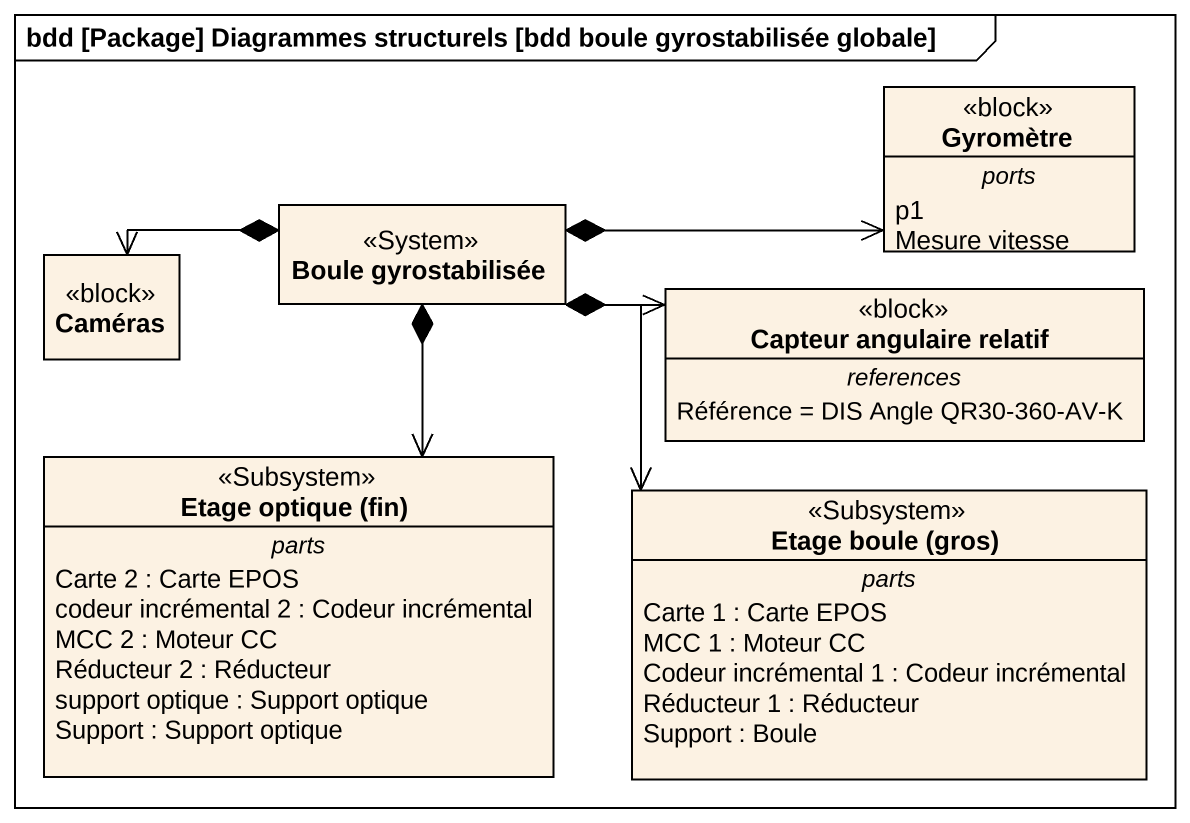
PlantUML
@startuml
mainframe bdd [Package] Diagrammes structurels [bdd boule gyrostabilisée globale]
hide circle
hide empty members
class Gyromètre <<block>> {
  -- ports --
  p1
  Mesure vitesse
}
class "Boule gyrostabilisée" as Boule_gyrostabilisée <<System>>
class Caméras <<block>>
class "Capteur angulaire relatif" as Capteur_angulaire_relatif <<block>> {
  -- references --
  Référence = DIS Angle QR30-360-AV-K
}
class "Etage optique (fin)" as Etage_optique_fin <<Subsystem>> {
  -- parts --
  Carte 2 : Carte EPOS
  codeur incrémental 2 : Codeur incrémental
  MCC 2 : Moteur CC
  Réducteur 2 : Réducteur
  support optique : Support optique
  Support : Support optique
}
class "Etage boule (gros)" as Etage_boule_gros <<Subsystem>> {
  -- parts --
  Carte 1 : Carte EPOS
  MCC 1 : Moteur CC
  Codeur incrémental 1 : Codeur incrémental
  Réducteur 1 : Réducteur
  Support : Boule
}
Boule_gyrostabilisée *-right-> Gyromètre
Boule_gyrostabilisée *-left-> Caméras
Boule_gyrostabilisée *-right-> Capteur_angulaire_relatif
Boule_gyrostabilisée *--> Etage_optique_fin
Boule_gyrostabilisée *--> Etage_boule_gros
@enduml
